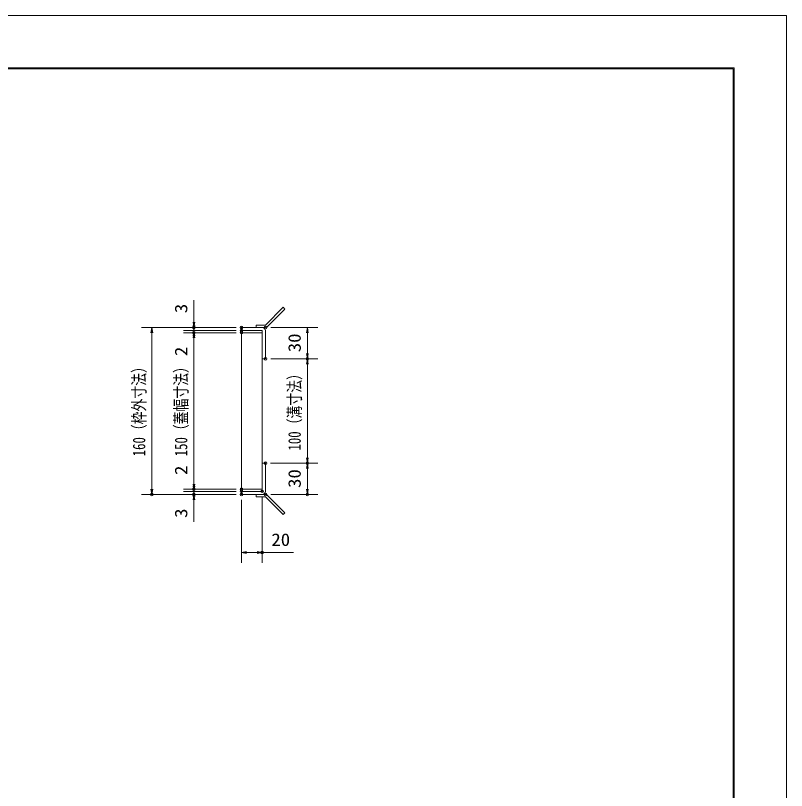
# Model space of a CAD drawing. Units: millimetres, scale not verified. Extents: x -1050 to 1050, y -742 to 742.
# Drawn here: x 311 to 1050, y 0 to 742 of the extents above; entities that cross this region are included whole.
import ezdxf
from ezdxf.enums import TextEntityAlignment as Align

# ---------------------------------------------------------------- set-up
doc = ezdxf.new("R2010")
doc.units = ezdxf.units.MM
doc.header["$LTSCALE"] = 5
doc.header["$PDMODE"] = 32
doc.header["$PDSIZE"] = 2.5
for name, color, linetype, lineweight in [('0-0_7-図\u3000枠', 4, 'Continuous', 9), ('0-1_寸法注釈', 2, 'Continuous', 9), ('0-2_0', 2, 'Continuous', 9), ('0-3_DEFPOINTS', 134, 'Continuous', 9), ('0-4_アンカー', 7, 'Continuous', 9), ('0-5_枠', 7, 'Continuous', 9), ('0-7_蓋', 5, 'Continuous', 9)]:
    doc.layers.add(name, color=color, linetype=linetype, lineweight=lineweight)
doc.styles.add('ＭＳ ゴシック', font='')
doc.styles.get('ＭＳ ゴシック').set_extended_font_data('MS Gothic')

# ---------------------------------------------------------------- blocks, each defined once
blk = doc.blocks.new('_OPEN')
at = {"layer": '0-2_0'}
blk.add_line((0, 0), (-5, 0), dxfattribs=at)
blk.add_lwpolyline([(-5, 0.833), (0, 0), (-5, -0.833)], dxfattribs=at)
blk = doc.blocks.new('A$C4F066A7F')
at = {"layer": '0-4_アンカー'}
for p, q in [((0, 96.52), (45.24, 96.52)), ((0, 85.02), (0, 96.52)), ((0, 85.02), (45.24, 85.02)), ((130.26, 0), (45.24, 85.02)), ((138.39, 8.13), (53.37, 93.15)), ((138.39, 8.13), (130.26, 0))]:
    blk.add_line(p, q, dxfattribs=at)
blk.add_arc((45.24, 85.02), 11.5, 45, 90, dxfattribs=at)
blk = doc.blocks.new('A$C6EB770D1')
at = {"layer": '0-4_アンカー'}
for p, q in [((130.257, 96.52), (45.237, 11.5)), ((138.388, 88.388), (53.368, 3.368)), ((138.388, 88.388), (130.257, 96.52)), ((0, 11.5), (45.237, 11.5)), ((0, 11.5), (0, 0)), ((0, 0), (45.237, 0))]:
    blk.add_line(p, q, dxfattribs=at)
blk.add_arc((45.237, 11.5), 11.5, 270, 315, dxfattribs=at)

msp = doc.modelspace()

# ---------------------------------------------------------------- linework, layer by layer
at = {"layer": '0-0_7-図\u3000枠'}
for p in [(-973.75, 691.25), (998.75, -691.25)]:
    msp.add_line(p, (998.75, 691.25), dxfattribs=at)
msp.add_lwpolyline([(-975, 692.5), (1000, 692.5), (1000, -692.5)], dxfattribs=at)
at = {"layer": '0-1_寸法注釈'}
for p, q in [((482.099, 448.61), (482.099, 469.723)), ((482.099, 445.61), (482.099, 450.61)), ((522.67, 443.61), (431.827, 443.61)), ((441.827, 438.61), (441.827, 288.61)), ((522.67, 443.61), (472.099, 443.61)), ((522.67, 440.61), (472.099, 440.61)), ((522.67, 440.61), (472.099, 440.61)), ((522.67, 438.61), (472.099, 438.61)), ((522.67, 438.61), (472.099, 438.61)), ((482.099, 440.61), (482.099, 443.61)), ((482.099, 440.61), (482.099, 438.61)), ((555.717, 443.61), (600.838, 443.61)), ((590.838, 438.61), (590.838, 418.61)), ((482.099, 435.61), (482.099, 430.61)), ((482.099, 433.61), (482.099, 293.61)), ((482.099, 433.61), (482.099, 412.497)), ((555.717, 413.61), (600.838, 413.61)), ((555.717, 413.61), (600.838, 413.61)), ((590.838, 408.61), (590.838, 318.61)), ((482.099, 293.61), (482.099, 314.723)), ((555.67, 313.61), (600.838, 313.61)), ((555.67, 313.61), (600.838, 313.61)), ((590.838, 308.61), (590.838, 288.61)), ((482.099, 291.61), (482.099, 296.61)), ((522.67, 283.61), (431.827, 283.61)), ((522.67, 288.61), (472.099, 288.61)), ((522.67, 288.61), (472.099, 288.61)), ((522.67, 286.61), (472.099, 286.61)), ((522.67, 286.61), (472.099, 286.61)), ((522.67, 283.61), (472.099, 283.61)), ((482.099, 286.61), (482.099, 288.61)), ((482.099, 286.61), (482.099, 283.61)), ((555.717, 283.61), (600.838, 283.61)), ((482.099, 281.61), (482.099, 276.61)), ((482.099, 278.61), (482.099, 257.497)), ((527.67, 278.61), (527.67, 218.008)), ((547.67, 281.61), (547.67, 218.008)), ((532.67, 228.008), (542.67, 228.008)), ((547.67, 228.008), (577.517, 228.008))]:
    msp.add_line(p, q, dxfattribs=at)
at = {"layer": '0-3_DEFPOINTS'}
msp.add_lwpolyline([(-1050, -742.5), (-1050, 742.5), (1050, 742.5), (1050, -742.5)], close=True, dxfattribs=at)
for p in [(482.099, 443.61), (482.099, 438.61), (527.67, 443.61), (527.67, 443.61), (527.67, 440.61), (527.67, 438.61), (550.717, 443.61), (550.717, 413.61), (590.838, 413.61), (550.67, 313.61), (590.838, 313.61), (482.099, 288.61), (527.67, 288.61), (441.827, 283.61), (482.099, 283.61), (527.67, 286.61), (527.67, 283.61), (527.67, 283.61), (547.67, 286.61), (550.717, 283.61), (590.838, 283.61), (547.67, 228.008)]:
    msp.add_point(p, dxfattribs=at)
at = {"layer": '0-5_枠'}
for p, q in [((527.67, 440.61), (527.67, 443.61)), ((527.67, 443.61), (547.67, 443.61)), ((547.67, 440.61), (527.67, 440.61)), ((547.67, 413.61), (547.67, 440.61)), ((550.67, 413.61), (550.67, 440.61)), ((547.67, 413.61), (550.67, 413.61)), ((547.67, 313.61), (550.67, 313.61)), ((547.67, 313.61), (547.67, 286.61)), ((550.67, 313.61), (550.67, 286.61)), ((547.67, 286.61), (527.67, 286.61))]:
    msp.add_line(p, q, dxfattribs=at)
msp.add_lwpolyline([(527.67, 286.61), (527.67, 283.61), (547.67, 283.61)], dxfattribs=at)
for centre, start, end in [((547.67, 440.61), 0, 90), ((547.67, 286.61), 270, 0)]:
    msp.add_arc(centre, 3, start, end, dxfattribs=at)
at = {"layer": '0-7_蓋'}
for p, q in [((527.67, 438.61), (527.67, 288.61)), ((527.67, 438.61), (547.67, 438.61)), ((547.67, 438.61), (547.67, 288.61)), ((547.67, 288.61), (527.67, 288.61))]:
    msp.add_line(p, q, dxfattribs=at)
at = {"layer": '0-7_蓋', "color": 7}
for p in [(527.67, 438.61), (527.67, 288.61)]:
    msp.add_point(p, dxfattribs=at)

# ---------------------------------------------------------------- block references
at = {"layer": '0-1_寸法注釈'}
for p, rotation in [((482.099, 443.61), 270), ((482.099, 440.61), 270), ((441.827, 443.61), 90), ((482.099, 440.61), 90), ((482.099, 438.61), 90), ((482.099, 438.61), 90), ((590.838, 443.61), 90), ((590.838, 413.61), 270), ((590.838, 413.61), 90), ((590.838, 313.61), 270), ((590.838, 313.61), 90), ((482.099, 288.61), 270), ((482.099, 288.61), 270), ((482.099, 286.61), 270), ((441.827, 283.61), 270), ((482.099, 286.61), 90), ((482.099, 283.61), 90), ((590.838, 283.61), 270), ((527.67, 228.008), 180)]:
    msp.add_blockref('_OPEN', p, dxfattribs=dict(at, rotation=rotation))
msp.add_blockref('_OPEN', (547.67, 228.008), dxfattribs=at)
at = {"layer": '0-4_アンカー', "xscale": 0.2, "yscale": 0.2}
for name, p in [('A$C6EB770D1', (541.67, 443.61)), ('A$C4F066A7F', (541.67, 264.306))]:
    msp.add_blockref(name, p, dxfattribs=at)

# ---------------------------------------------------------------- texts
at = {"layer": '0-1_寸法注釈', "color": 7, "style": 'ＭＳ ゴシック'}
for s, height, width, p in [('3', 12.02, 1.1, (479.412, 457.3)), ('30', 12.02, 1.1, (588.151, 419.877)), ('2', 12.02, 1.1, (479.412, 416.187)), ('160（枠外寸法）', 12.02, 0.75, (439.14, 320.162)), ('150（蓋幅寸法）', 12.02, 0.75, (479.412, 320.162)), ('100（溝寸法）', 12.03, 0.75, (588.151, 325.664)), ('2', 12.02, 1.1, (479.412, 302.3)), ('30', 12.02, 1.1, (588.151, 289.877)), ('3', 12.02, 1.1, (479.412, 261.187))]:
    msp.add_text(s, height=height, rotation=90, dxfattribs=dict(at, width=width)).set_placement(p, align=Align.BOTTOM_LEFT)
at = {"layer": '0-1_寸法注釈', "color": 7, "style": 'ＭＳ ゴシック', "width": 1.1}
msp.add_text('20', height=12.02, dxfattribs=at).set_placement((556.36, 230.695), align=Align.BOTTOM_LEFT)

doc.saveas('drawing.dxf')
